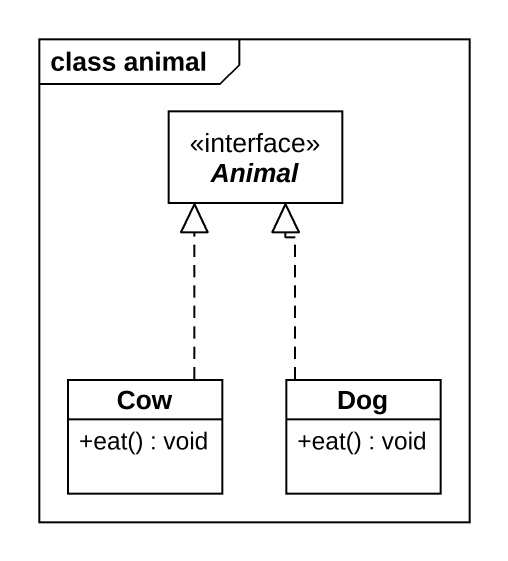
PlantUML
@startuml
mainframe class animal
hide circle
hide empty members
skinparam classAttributeIconSize 0
interface Animal
class Cow {
  +eat() : void
}
class Dog {
  +eat() : void
}
Cow .up.|> Animal
Dog .up.|> Animal
@enduml
